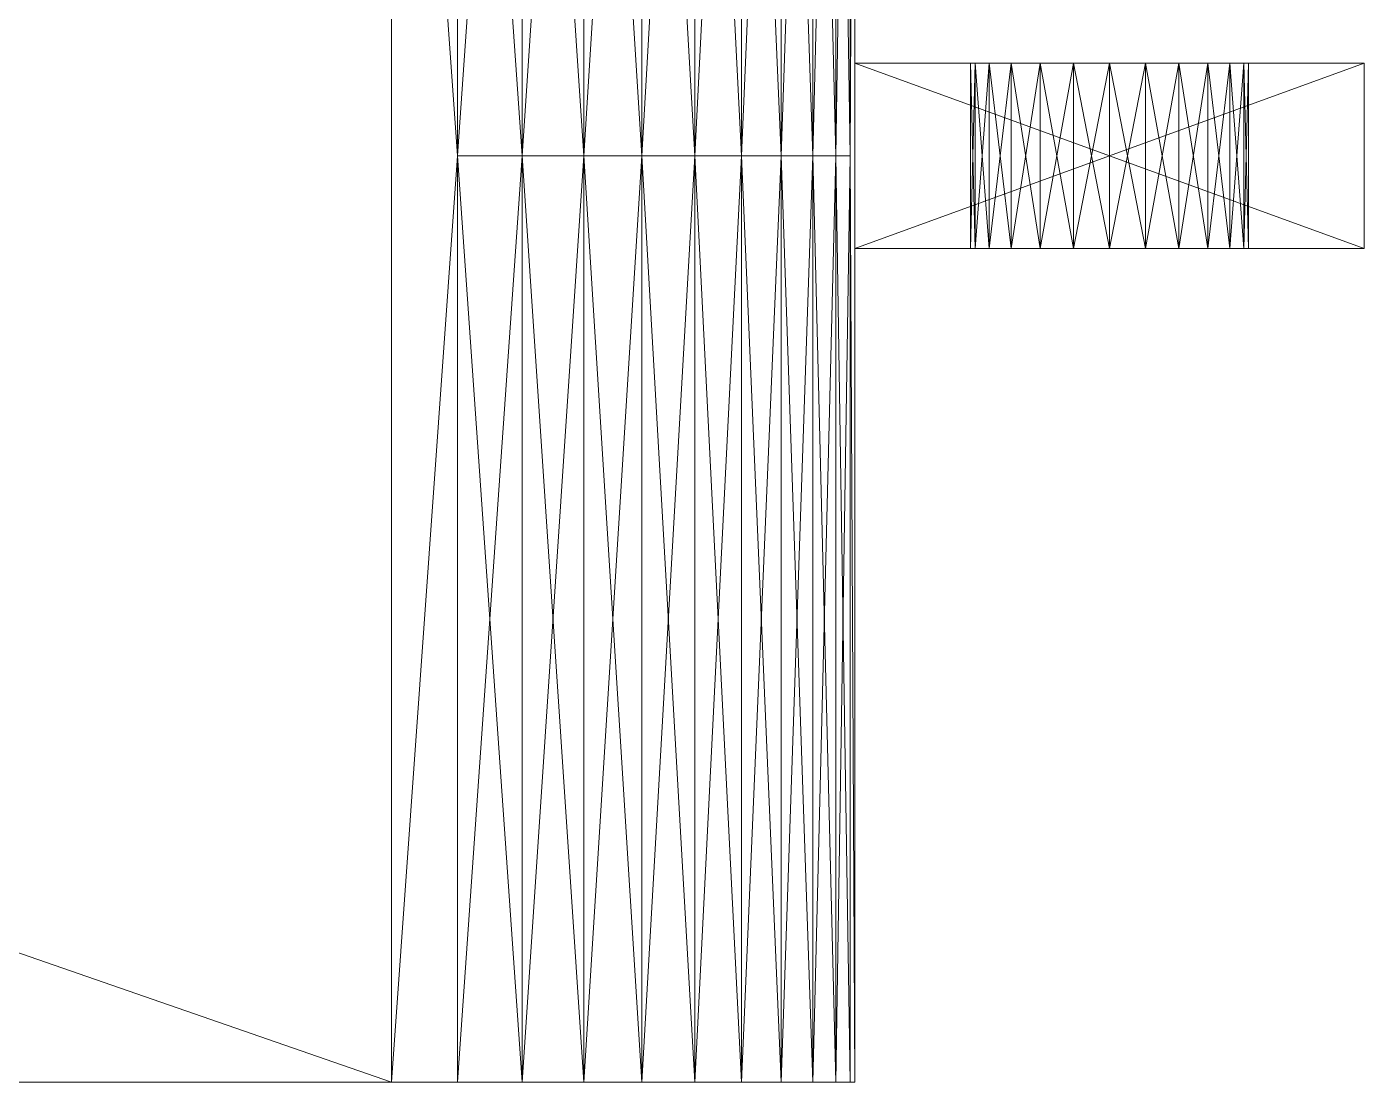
# Model space of a CAD drawing. Header units: millimetres. Extents: x 6495.02 to 6498.45, y 1663.36 to 1663.96.
# Drawn here: x 6498.03554 to 6498.05006, y 1663.7257 to 1663.73716 of the extents above; entities that cross this region are included whole.
import ezdxf

# ---------------------------------------------------------------- set-up
doc = ezdxf.new("R2010")
doc.units = ezdxf.units.MM

# ---------------------------------------------------------------- blocks, each defined once
blk = doc.blocks.new('SSSSS')
at = {"color": 7, "lineweight": 0}
for points in [[(-98.878, 21.475, -52.653), (-157.916, 48.427, -52.653), (-131.603, 68.125, -52.653), (-98.878, 21.475, -52.653)], [(-157.916, 48.427, -52.653), (-156.548, 52.093, -52.653), (-131.603, 68.125, -52.653), (-157.916, 48.427, -52.653)], [(-131.603, 68.125, -52.653), (-156.548, 52.093, -52.653), (-154.673, 55.527, -52.653), (-131.603, 68.125, -52.653)], [(-131.603, 68.125, -52.653), (-154.673, 55.527, -52.653), (-152.328, 58.66, -52.653), (-131.603, 68.125, -52.653)], [(-152.328, 58.66, -52.653), (-149.562, 61.426, -52.653), (-131.603, 68.125, -52.653), (-152.328, 58.66, -52.653)], [(-131.603, 68.125, -52.653), (-149.562, 61.426, -52.653), (-146.429, 63.771, -52.653), (-131.603, 68.125, -52.653)], [(-131.603, 68.125, -52.653), (-146.429, 63.771, -52.653), (-142.995, 65.646, -52.653), (-131.603, 68.125, -52.653)], [(-142.995, 65.646, -52.653), (-139.329, 67.014, -52.653), (-131.603, 68.125, -52.653), (-142.995, 65.646, -52.653)], [(-131.603, 68.125, -52.653), (-139.329, 67.014, -52.653), (-135.506, 67.846, -52.653), (-131.603, 68.125, -52.653)], [(-131.603, 68.125, -162.346), (-131.603, 68.125, -52.653), (-135.506, 67.846, -107.499), (-131.603, 68.125, -162.346)], [(-135.506, 67.846, -107.499), (-131.603, 68.125, -52.653), (-135.506, 67.846, -52.653), (-135.506, 67.846, -107.499)], [(-135.506, 67.846, -107.499), (-135.506, 67.846, -162.346), (-131.603, 68.125, -162.346), (-135.506, 67.846, -107.499)], [(-98.878, 21.475, -52.653), (-131.603, 68.125, -52.653), (-96.1, 22.317, -52.653), (-98.878, 21.475, -52.653)], [(-96.1, 22.317, -52.653), (-131.603, 68.125, -52.653), (-93.211, 22.602, -52.653), (-96.1, 22.317, -52.653)], [(-93.211, 22.602, -52.653), (-131.603, 68.125, -52.653), (-90.322, 22.317, -52.653), (-93.211, 22.602, -52.653)], [(-90.322, 22.317, -52.653), (-131.603, 68.125, -52.653), (3.051, 53.8, -52.653), (-90.322, 22.317, -52.653)], [(38.421, 68.125, -52.653), (8.869, 59.617, -52.653), (-131.603, 68.125, -52.653), (38.421, 68.125, -52.653)], [(-131.603, 68.125, -52.653), (8.869, 59.617, -52.653), (6.884, 58.795, -52.653), (-131.603, 68.125, -52.653)], [(-131.603, 68.125, -52.653), (6.884, 58.795, -52.653), (5.181, 57.488, -52.653), (-131.603, 68.125, -52.653)], [(5.181, 57.488, -52.653), (3.873, 55.784, -52.653), (-131.603, 68.125, -52.653), (5.181, 57.488, -52.653)], [(-131.603, 68.125, -52.653), (3.873, 55.784, -52.653), (3.051, 53.8, -52.653), (-131.603, 68.125, -52.653)], [(38.421, 68.125, -52.653), (-131.603, 68.125, -52.653), (38.421, 68.125, -111.613), (38.421, 68.125, -52.653)], [(38.421, 68.125, -111.613), (-131.603, 68.125, -52.653), (-131.603, 68.125, -162.346), (38.421, 68.125, -111.613)], [(-135.506, 67.846, -107.499), (-135.506, 67.846, -52.653), (-139.329, 67.014, -107.499), (-135.506, 67.846, -107.499)], [(-139.329, 67.014, -107.499), (-135.506, 67.846, -52.653), (-139.329, 67.014, -52.653), (-139.329, 67.014, -107.499)], [(-139.329, 67.014, -107.499), (-139.329, 67.014, -162.346), (-135.506, 67.846, -107.499), (-139.329, 67.014, -107.499)], [(-135.506, 67.846, -107.499), (-139.329, 67.014, -162.346), (-135.506, 67.846, -162.346), (-135.506, 67.846, -107.499)], [(-139.329, 67.014, -107.499), (-139.329, 67.014, -52.653), (-142.995, 65.646, -107.499), (-139.329, 67.014, -107.499)], [(-142.995, 65.646, -107.499), (-139.329, 67.014, -52.653), (-142.995, 65.646, -52.653), (-142.995, 65.646, -107.499)], [(-142.995, 65.646, -107.499), (-142.995, 65.646, -162.346), (-139.329, 67.014, -107.499), (-142.995, 65.646, -107.499)], [(-139.329, 67.014, -107.499), (-142.995, 65.646, -162.346), (-139.329, 67.014, -162.346), (-139.329, 67.014, -107.499)], [(-142.995, 65.646, -107.499), (-142.995, 65.646, -52.653), (-146.429, 63.771, -107.499), (-142.995, 65.646, -107.499)], [(-146.429, 63.771, -107.499), (-142.995, 65.646, -52.653), (-146.429, 63.771, -52.653), (-146.429, 63.771, -107.499)], [(-146.429, 63.771, -107.499), (-146.429, 63.771, -162.346), (-142.995, 65.646, -107.499), (-146.429, 63.771, -107.499)], [(-142.995, 65.646, -107.499), (-146.429, 63.771, -162.346), (-142.995, 65.646, -162.346), (-142.995, 65.646, -107.499)], [(-146.429, 63.771, -107.499), (-146.429, 63.771, -52.653), (-149.562, 61.426, -107.499), (-146.429, 63.771, -107.499)], [(-149.562, 61.426, -107.499), (-146.429, 63.771, -52.653), (-149.562, 61.426, -52.653), (-149.562, 61.426, -107.499)], [(-149.562, 61.426, -107.499), (-149.562, 61.426, -162.346), (-146.429, 63.771, -107.499), (-149.562, 61.426, -107.499)], [(-146.429, 63.771, -107.499), (-149.562, 61.426, -162.346), (-146.429, 63.771, -162.346), (-146.429, 63.771, -107.499)], [(-149.562, 61.426, -107.499), (-149.562, 61.426, -52.653), (-152.328, 58.66, -107.499), (-149.562, 61.426, -107.499)], [(-152.328, 58.66, -107.499), (-149.562, 61.426, -52.653), (-152.328, 58.66, -52.653), (-152.328, 58.66, -107.499)], [(-152.328, 58.66, -107.499), (-152.328, 58.66, -162.346), (-149.562, 61.426, -107.499), (-152.328, 58.66, -107.499)], [(-149.562, 61.426, -107.499), (-152.328, 58.66, -162.346), (-149.562, 61.426, -162.346), (-149.562, 61.426, -107.499)], [(-152.328, 58.66, -107.499), (-152.328, 58.66, -52.653), (-154.673, 55.527, -107.499), (-152.328, 58.66, -107.499)], [(-154.673, 55.527, -107.499), (-152.328, 58.66, -52.653), (-154.673, 55.527, -52.653), (-154.673, 55.527, -107.499)], [(-154.673, 55.527, -107.499), (-154.673, 55.527, -162.346), (-152.328, 58.66, -107.499), (-154.673, 55.527, -107.499)], [(-152.328, 58.66, -107.499), (-154.673, 55.527, -162.346), (-152.328, 58.66, -162.346), (-152.328, 58.66, -107.499)], [(-154.673, 55.527, -107.499), (-154.673, 55.527, -52.653), (-156.548, 52.093, -107.499), (-154.673, 55.527, -107.499)], [(-156.548, 52.093, -107.499), (-154.673, 55.527, -52.653), (-156.548, 52.093, -52.653), (-156.548, 52.093, -107.499)], [(-156.548, 52.093, -107.499), (-156.548, 52.093, -162.346), (-154.673, 55.527, -107.499), (-156.548, 52.093, -107.499)], [(-154.673, 55.527, -107.499), (-156.548, 52.093, -162.346), (-154.673, 55.527, -162.346), (-154.673, 55.527, -107.499)], [(-156.548, 52.093, -107.499), (-156.548, 52.093, -52.653), (-157.916, 48.427, -107.499), (-156.548, 52.093, -107.499)], [(-157.916, 48.427, -107.499), (-156.548, 52.093, -52.653), (-157.916, 48.427, -52.653), (-157.916, 48.427, -107.499)], [(-157.916, 48.427, -107.499), (-157.916, 48.427, -162.346), (-156.548, 52.093, -107.499), (-157.916, 48.427, -107.499)], [(-156.548, 52.093, -107.499), (-157.916, 48.427, -162.346), (-156.548, 52.093, -162.346), (-156.548, 52.093, -107.499)], [(-158.747, 44.604, -52.653), (-157.916, 48.427, -52.653), (-98.878, 21.475, -52.653), (-158.747, 44.604, -52.653)], [(-157.916, 48.427, -107.499), (-157.916, 48.427, -52.653), (-158.747, 44.604, -107.499), (-157.916, 48.427, -107.499)], [(-158.747, 44.604, -107.499), (-157.916, 48.427, -52.653), (-158.747, 44.604, -52.653), (-158.747, 44.604, -107.499)], [(-158.747, 44.604, -107.499), (-158.747, 44.604, -162.346), (-157.916, 48.427, -107.499), (-158.747, 44.604, -107.499)], [(-157.916, 48.427, -107.499), (-158.747, 44.604, -162.346), (-157.916, 48.427, -162.346), (-157.916, 48.427, -107.499)], [(-158.747, 44.604, -52.653), (-98.878, 21.475, -52.653), (-159.027, 40.701, -52.653), (-158.747, 44.604, -52.653)], [(-158.747, 44.604, -107.499), (-158.747, 44.604, -52.653), (-159.027, 40.701, -52.653), (-158.747, 44.604, -107.499)], [(-159.027, 40.701, -52.653), (-159.027, 40.701, -162.346), (-158.747, 44.604, -107.499), (-159.027, 40.701, -52.653)], [(-158.747, 44.604, -107.499), (-159.027, 40.701, -162.346), (-158.747, 44.604, -162.346), (-158.747, 44.604, -107.499)], [(-159.027, -25.115, -52.653), (-159.027, 21.505, -102.015), (-159.027, 40.701, -52.653), (-159.027, -25.115, -52.653)], [(-159.027, 40.701, -52.653), (-159.027, 21.505, -102.015), (-159.027, 21.505, -112.984), (-159.027, 40.701, -52.653)], [(-159.027, 40.701, -52.653), (-159.027, 21.505, -112.984), (-159.027, 40.701, -162.346), (-159.027, 40.701, -52.653)], [(-159.027, 40.701, -162.346), (-159.027, 21.505, -112.984), (-159.027, -25.115, -162.346), (-159.027, 40.701, -162.346)], [(-159.027, 40.701, -52.653), (-108.019, 7.793, -52.653), (-159.027, -25.115, -52.653), (-159.027, 40.701, -52.653)], [(-159.027, 40.701, -52.653), (-98.878, 21.475, -52.653), (-101.438, 20.106, -52.653), (-159.027, 40.701, -52.653)], [(-159.027, 40.701, -52.653), (-101.438, 20.106, -52.653), (-103.682, 18.265, -52.653), (-159.027, 40.701, -52.653)], [(-103.682, 18.265, -52.653), (-105.524, 16.021, -52.653), (-159.027, 40.701, -52.653), (-103.682, 18.265, -52.653)], [(-159.027, 40.701, -52.653), (-105.524, 16.021, -52.653), (-106.892, 13.46, -52.653), (-159.027, 40.701, -52.653)], [(-159.027, 40.701, -52.653), (-106.892, 13.46, -52.653), (-107.735, 10.682, -52.653), (-159.027, 40.701, -52.653)], [(-107.735, 10.682, -52.653), (-108.019, 7.793, -52.653), (-159.027, 40.701, -52.653), (-107.735, 10.682, -52.653)], [(-189.192, 21.505, -112.984), (-174.109, 16.02, -112.984), (-159.027, 21.505, -112.984), (-189.192, 21.505, -112.984)], [(-189.192, -5.918, -112.984), (-182.336, 7.793, -112.984), (-189.192, 21.505, -112.984), (-189.192, -5.918, -112.984)], [(-189.192, 21.505, -112.984), (-182.336, 7.793, -112.984), (-182.056, 9.923, -112.984), (-189.192, 21.505, -112.984)], [(-189.192, 21.505, -112.984), (-182.056, 9.923, -112.984), (-181.234, 11.907, -112.984), (-189.192, 21.505, -112.984)], [(-181.234, 11.907, -112.984), (-179.927, 13.611, -112.984), (-189.192, 21.505, -112.984), (-181.234, 11.907, -112.984)], [(-189.192, 21.505, -112.984), (-179.927, 13.611, -112.984), (-178.223, 14.918, -112.984), (-189.192, 21.505, -112.984)], [(-189.192, 21.505, -112.984), (-178.223, 14.918, -112.984), (-176.239, 15.74, -112.984), (-189.192, 21.505, -112.984)], [(-176.239, 15.74, -112.984), (-174.109, 16.02, -112.984), (-189.192, 21.505, -112.984), (-176.239, 15.74, -112.984)], [(-159.027, 21.505, -112.984), (-159.027, 21.505, -102.015), (-189.192, 21.505, -112.984), (-159.027, 21.505, -112.984)], [(-189.192, 21.505, -112.984), (-159.027, 21.505, -102.015), (-189.192, 21.505, -102.015), (-189.192, 21.505, -112.984)], [(-189.192, 21.505, -102.015), (-182.336, 7.793, -102.015), (-189.192, -5.918, -102.015), (-189.192, 21.505, -102.015)], [(-159.027, 21.505, -102.015), (-174.109, 16.02, -102.015), (-189.192, 21.505, -102.015), (-159.027, 21.505, -102.015)], [(-189.192, 21.505, -102.015), (-174.109, 16.02, -102.015), (-176.239, 15.74, -102.015), (-189.192, 21.505, -102.015)], [(-189.192, 21.505, -102.015), (-176.239, 15.74, -102.015), (-178.223, 14.918, -102.015), (-189.192, 21.505, -102.015)], [(-178.223, 14.918, -102.015), (-179.927, 13.611, -102.015), (-189.192, 21.505, -102.015), (-178.223, 14.918, -102.015)], [(-189.192, 21.505, -102.015), (-179.927, 13.611, -102.015), (-181.234, 11.907, -102.015), (-189.192, 21.505, -102.015)], [(-189.192, 21.505, -102.015), (-181.234, 11.907, -102.015), (-182.056, 9.923, -102.015), (-189.192, 21.505, -102.015)], [(-182.056, 9.923, -102.015), (-182.336, 7.793, -102.015), (-189.192, 21.505, -102.015), (-182.056, 9.923, -102.015)], [(-189.192, 21.505, -112.984), (-189.192, 21.505, -102.015), (-189.192, -5.918, -112.984), (-189.192, 21.505, -112.984)], [(-189.192, -5.918, -112.984), (-189.192, 21.505, -102.015), (-189.192, -5.918, -102.015), (-189.192, -5.918, -112.984)], [(-159.027, 21.505, -112.984), (-174.109, 16.02, -112.984), (-171.98, 15.74, -112.984), (-159.027, 21.505, -112.984)], [(-171.98, 15.74, -102.015), (-174.109, 16.02, -102.015), (-159.027, 21.505, -102.015), (-171.98, 15.74, -102.015)], [(-159.027, 21.505, -112.984), (-171.98, 15.74, -112.984), (-169.996, 14.918, -112.984), (-159.027, 21.505, -112.984)], [(-159.027, 21.505, -102.015), (-169.996, 14.918, -102.015), (-171.98, 15.74, -102.015), (-159.027, 21.505, -102.015)], [(-169.996, 14.918, -112.984), (-168.292, 13.611, -112.984), (-159.027, 21.505, -112.984), (-169.996, 14.918, -112.984)], [(-159.027, 21.505, -102.015), (-168.292, 13.611, -102.015), (-169.996, 14.918, -102.015), (-159.027, 21.505, -102.015)], [(-159.027, 21.505, -112.984), (-168.292, 13.611, -112.984), (-166.985, 11.907, -112.984), (-159.027, 21.505, -112.984)], [(-166.985, 11.907, -102.015), (-168.292, 13.611, -102.015), (-159.027, 21.505, -102.015), (-166.985, 11.907, -102.015)], [(-159.027, 21.505, -112.984), (-166.985, 11.907, -112.984), (-166.163, 9.923, -112.984), (-159.027, 21.505, -112.984)], [(-159.027, 21.505, -102.015), (-166.163, 9.923, -102.015), (-166.985, 11.907, -102.015), (-159.027, 21.505, -102.015)], [(-166.163, 9.923, -112.984), (-165.882, 7.793, -112.984), (-159.027, 21.505, -112.984), (-166.163, 9.923, -112.984)], [(-159.027, 21.505, -102.015), (-165.882, 7.793, -102.015), (-166.163, 9.923, -102.015), (-159.027, 21.505, -102.015)], [(-159.027, 21.505, -112.984), (-165.882, 7.793, -112.984), (-159.027, -5.918, -112.984), (-159.027, 21.505, -112.984)], [(-159.027, -5.918, -102.015), (-165.882, 7.793, -102.015), (-159.027, 21.505, -102.015), (-159.027, -5.918, -102.015)], [(-159.027, -25.115, -162.346), (-159.027, 21.505, -112.984), (-159.027, -5.918, -112.984), (-159.027, -25.115, -162.346)], [(-159.027, 21.505, -102.015), (-159.027, -25.115, -52.653), (-159.027, -5.918, -102.015), (-159.027, 21.505, -102.015)], [(-174.109, 16.02, -102.015), (-174.109, 16.02, -112.984), (-176.239, 15.74, -102.015), (-174.109, 16.02, -102.015)], [(-176.239, 15.74, -102.015), (-174.109, 16.02, -112.984), (-176.239, 15.74, -112.984), (-176.239, 15.74, -102.015)], [(-171.98, 15.74, -102.015), (-171.98, 15.74, -112.984), (-174.109, 16.02, -102.015), (-171.98, 15.74, -102.015)], [(-174.109, 16.02, -102.015), (-171.98, 15.74, -112.984), (-174.109, 16.02, -112.984), (-174.109, 16.02, -102.015)], [(-176.239, 15.74, -102.015), (-176.239, 15.74, -112.984), (-178.223, 14.918, -102.015), (-176.239, 15.74, -102.015)], [(-178.223, 14.918, -102.015), (-176.239, 15.74, -112.984), (-178.223, 14.918, -112.984), (-178.223, 14.918, -102.015)], [(-169.996, 14.918, -102.015), (-169.996, 14.918, -112.984), (-171.98, 15.74, -102.015), (-169.996, 14.918, -102.015)], [(-171.98, 15.74, -102.015), (-169.996, 14.918, -112.984), (-171.98, 15.74, -112.984), (-171.98, 15.74, -102.015)], [(-178.223, 14.918, -102.015), (-178.223, 14.918, -112.984), (-179.927, 13.611, -102.015), (-178.223, 14.918, -102.015)], [(-179.927, 13.611, -102.015), (-178.223, 14.918, -112.984), (-179.927, 13.611, -112.984), (-179.927, 13.611, -102.015)], [(-168.292, 13.611, -102.015), (-168.292, 13.611, -112.984), (-169.996, 14.918, -102.015), (-168.292, 13.611, -102.015)], [(-169.996, 14.918, -102.015), (-168.292, 13.611, -112.984), (-169.996, 14.918, -112.984), (-169.996, 14.918, -102.015)], [(-179.927, 13.611, -102.015), (-179.927, 13.611, -112.984), (-181.234, 11.907, -102.015), (-179.927, 13.611, -102.015)], [(-181.234, 11.907, -102.015), (-179.927, 13.611, -112.984), (-181.234, 11.907, -112.984), (-181.234, 11.907, -102.015)], [(-166.985, 11.907, -102.015), (-166.985, 11.907, -112.984), (-168.292, 13.611, -102.015), (-166.985, 11.907, -102.015)], [(-168.292, 13.611, -102.015), (-166.985, 11.907, -112.984), (-168.292, 13.611, -112.984), (-168.292, 13.611, -102.015)], [(-181.234, 11.907, -102.015), (-181.234, 11.907, -112.984), (-182.056, 9.923, -102.015), (-181.234, 11.907, -102.015)], [(-182.056, 9.923, -102.015), (-181.234, 11.907, -112.984), (-182.056, 9.923, -112.984), (-182.056, 9.923, -102.015)], [(-166.163, 9.923, -102.015), (-166.163, 9.923, -112.984), (-166.985, 11.907, -102.015), (-166.163, 9.923, -102.015)], [(-166.985, 11.907, -102.015), (-166.163, 9.923, -112.984), (-166.985, 11.907, -112.984), (-166.985, 11.907, -102.015)], [(-182.056, 9.923, -102.015), (-182.056, 9.923, -112.984), (-182.336, 7.793, -102.015), (-182.056, 9.923, -102.015)], [(-182.336, 7.793, -102.015), (-182.056, 9.923, -112.984), (-182.336, 7.793, -112.984), (-182.336, 7.793, -102.015)], [(-165.882, 7.793, -102.015), (-165.882, 7.793, -112.984), (-166.163, 9.923, -102.015), (-165.882, 7.793, -102.015)], [(-166.163, 9.923, -102.015), (-165.882, 7.793, -112.984), (-166.163, 9.923, -112.984), (-166.163, 9.923, -102.015)], [(-182.056, 5.664, -112.984), (-182.336, 7.793, -112.984), (-189.192, -5.918, -112.984), (-182.056, 5.664, -112.984)], [(-189.192, -5.918, -102.015), (-182.336, 7.793, -102.015), (-182.056, 5.664, -102.015), (-189.192, -5.918, -102.015)], [(-182.336, 7.793, -102.015), (-182.336, 7.793, -112.984), (-182.056, 5.664, -102.015), (-182.336, 7.793, -102.015)], [(-182.056, 5.664, -102.015), (-182.336, 7.793, -112.984), (-182.056, 5.664, -112.984), (-182.056, 5.664, -102.015)], [(-166.163, 5.664, -102.015), (-166.163, 5.664, -112.984), (-165.882, 7.793, -102.015), (-166.163, 5.664, -102.015)], [(-165.882, 7.793, -102.015), (-166.163, 5.664, -112.984), (-165.882, 7.793, -112.984), (-165.882, 7.793, -102.015)], [(-159.027, -5.918, -112.984), (-165.882, 7.793, -112.984), (-166.163, 5.664, -112.984), (-159.027, -5.918, -112.984)], [(-166.163, 5.664, -102.015), (-165.882, 7.793, -102.015), (-159.027, -5.918, -102.015), (-166.163, 5.664, -102.015)], [(-159.027, -25.115, -52.653), (-108.019, 7.793, -52.653), (-107.735, 4.904, -52.653), (-159.027, -25.115, -52.653)], [(-189.192, -5.918, -112.984), (-181.234, 3.68, -112.984), (-182.056, 5.664, -112.984), (-189.192, -5.918, -112.984)], [(-189.192, -5.918, -102.015), (-182.056, 5.664, -102.015), (-181.234, 3.68, -102.015), (-189.192, -5.918, -102.015)], [(-182.056, 5.664, -102.015), (-182.056, 5.664, -112.984), (-181.234, 3.68, -102.015), (-182.056, 5.664, -102.015)], [(-181.234, 3.68, -102.015), (-182.056, 5.664, -112.984), (-181.234, 3.68, -112.984), (-181.234, 3.68, -102.015)], [(-166.985, 3.68, -102.015), (-166.985, 3.68, -112.984), (-166.163, 5.664, -102.015), (-166.985, 3.68, -102.015)], [(-166.163, 5.664, -102.015), (-166.985, 3.68, -112.984), (-166.163, 5.664, -112.984), (-166.163, 5.664, -102.015)], [(-159.027, -5.918, -112.984), (-166.163, 5.664, -112.984), (-166.985, 3.68, -112.984), (-159.027, -5.918, -112.984)], [(-159.027, -5.918, -102.015), (-166.985, 3.68, -102.015), (-166.163, 5.664, -102.015), (-159.027, -5.918, -102.015)], [(-159.027, -25.115, -52.653), (-107.735, 4.904, -52.653), (-106.892, 2.126, -52.653), (-159.027, -25.115, -52.653)], [(-189.192, -5.918, -112.984), (-179.927, 1.976, -112.984), (-181.234, 3.68, -112.984), (-189.192, -5.918, -112.984)], [(-181.234, 3.68, -102.015), (-179.927, 1.976, -102.015), (-189.192, -5.918, -102.015), (-181.234, 3.68, -102.015)], [(-181.234, 3.68, -102.015), (-181.234, 3.68, -112.984), (-179.927, 1.976, -102.015), (-181.234, 3.68, -102.015)], [(-179.927, 1.976, -102.015), (-181.234, 3.68, -112.984), (-179.927, 1.976, -112.984), (-179.927, 1.976, -102.015)], [(-168.292, 1.976, -102.015), (-168.292, 1.976, -112.984), (-166.985, 3.68, -102.015), (-168.292, 1.976, -102.015)], [(-166.985, 3.68, -102.015), (-168.292, 1.976, -112.984), (-166.985, 3.68, -112.984), (-166.985, 3.68, -102.015)], [(-166.985, 3.68, -112.984), (-168.292, 1.976, -112.984), (-159.027, -5.918, -112.984), (-166.985, 3.68, -112.984)], [(-159.027, -5.918, -102.015), (-168.292, 1.976, -102.015), (-166.985, 3.68, -102.015), (-159.027, -5.918, -102.015)], [(-178.223, 0.669, -112.984), (-179.927, 1.976, -112.984), (-189.192, -5.918, -112.984), (-178.223, 0.669, -112.984)], [(-189.192, -5.918, -102.015), (-179.927, 1.976, -102.015), (-178.223, 0.669, -102.015), (-189.192, -5.918, -102.015)], [(-179.927, 1.976, -102.015), (-179.927, 1.976, -112.984), (-178.223, 0.669, -102.015), (-179.927, 1.976, -102.015)], [(-178.223, 0.669, -102.015), (-179.927, 1.976, -112.984), (-178.223, 0.669, -112.984), (-178.223, 0.669, -102.015)], [(-169.996, 0.669, -102.015), (-169.996, 0.669, -112.984), (-168.292, 1.976, -102.015), (-169.996, 0.669, -102.015)], [(-168.292, 1.976, -102.015), (-169.996, 0.669, -112.984), (-168.292, 1.976, -112.984), (-168.292, 1.976, -102.015)], [(-159.027, -5.918, -112.984), (-168.292, 1.976, -112.984), (-169.996, 0.669, -112.984), (-159.027, -5.918, -112.984)], [(-169.996, 0.669, -102.015), (-168.292, 1.976, -102.015), (-159.027, -5.918, -102.015), (-169.996, 0.669, -102.015)], [(-106.892, 2.126, -52.653), (-105.524, -0.434, -52.653), (-159.027, -25.115, -52.653), (-106.892, 2.126, -52.653)], [(-189.192, -5.918, -112.984), (-176.239, -0.153, -112.984), (-178.223, 0.669, -112.984), (-189.192, -5.918, -112.984)], [(-189.192, -5.918, -102.015), (-178.223, 0.669, -102.015), (-176.239, -0.153, -102.015), (-189.192, -5.918, -102.015)], [(-178.223, 0.669, -102.015), (-178.223, 0.669, -112.984), (-176.239, -0.153, -102.015), (-178.223, 0.669, -102.015)], [(-176.239, -0.153, -102.015), (-178.223, 0.669, -112.984), (-176.239, -0.153, -112.984), (-176.239, -0.153, -102.015)], [(-171.98, -0.153, -102.015), (-171.98, -0.153, -112.984), (-169.996, 0.669, -102.015), (-171.98, -0.153, -102.015)], [(-169.996, 0.669, -102.015), (-171.98, -0.153, -112.984), (-169.996, 0.669, -112.984), (-169.996, 0.669, -102.015)], [(-159.027, -5.918, -112.984), (-169.996, 0.669, -112.984), (-171.98, -0.153, -112.984), (-159.027, -5.918, -112.984)], [(-159.027, -5.918, -102.015), (-171.98, -0.153, -102.015), (-169.996, 0.669, -102.015), (-159.027, -5.918, -102.015)], [(-189.192, -5.918, -112.984), (-174.109, -0.434, -112.984), (-176.239, -0.153, -112.984), (-189.192, -5.918, -112.984)], [(-176.239, -0.153, -102.015), (-174.109, -0.434, -102.015), (-189.192, -5.918, -102.015), (-176.239, -0.153, -102.015)], [(-159.027, -5.918, -112.984), (-174.109, -0.434, -112.984), (-189.192, -5.918, -112.984), (-159.027, -5.918, -112.984)], [(-189.192, -5.918, -102.015), (-174.109, -0.434, -102.015), (-159.027, -5.918, -102.015), (-189.192, -5.918, -102.015)], [(-176.239, -0.153, -102.015), (-176.239, -0.153, -112.984), (-174.109, -0.434, -102.015), (-176.239, -0.153, -102.015)], [(-174.109, -0.434, -102.015), (-176.239, -0.153, -112.984), (-174.109, -0.434, -112.984), (-174.109, -0.434, -102.015)], [(-174.109, -0.434, -102.015), (-174.109, -0.434, -112.984), (-171.98, -0.153, -102.015), (-174.109, -0.434, -102.015)], [(-171.98, -0.153, -102.015), (-174.109, -0.434, -112.984), (-171.98, -0.153, -112.984), (-171.98, -0.153, -102.015)], [(-171.98, -0.153, -112.984), (-174.109, -0.434, -112.984), (-159.027, -5.918, -112.984), (-171.98, -0.153, -112.984)], [(-159.027, -5.918, -102.015), (-174.109, -0.434, -102.015), (-171.98, -0.153, -102.015), (-159.027, -5.918, -102.015)], [(-159.027, -25.115, -52.653), (-105.524, -0.434, -52.653), (-103.682, -2.678, -52.653), (-159.027, -25.115, -52.653)], [(-159.027, -25.115, -52.653), (-103.682, -2.678, -52.653), (-101.438, -4.52, -52.653), (-159.027, -25.115, -52.653)], [(-101.438, -4.52, -52.653), (-98.878, -5.888, -52.653), (-159.027, -25.115, -52.653), (-101.438, -4.52, -52.653)], [(-159.027, -5.918, -102.015), (-159.027, -5.918, -112.984), (-189.192, -5.918, -102.015), (-159.027, -5.918, -102.015)], [(-189.192, -5.918, -102.015), (-159.027, -5.918, -112.984), (-189.192, -5.918, -112.984), (-189.192, -5.918, -102.015)], [(-98.878, -5.888, -52.653), (-158.747, -29.017, -52.653), (-159.027, -25.115, -52.653), (-98.878, -5.888, -52.653)], [(-159.027, -25.115, -162.346), (-159.027, -5.918, -112.984), (-159.027, -5.918, -102.015), (-159.027, -25.115, -162.346)], [(-159.027, -5.918, -102.015), (-159.027, -25.115, -52.653), (-159.027, -25.115, -162.346), (-159.027, -5.918, -102.015)], [(-98.878, -5.888, -52.653), (-157.916, -32.841, -52.653), (-158.747, -29.017, -52.653), (-98.878, -5.888, -52.653)], [(-131.603, -52.538, -52.653), (-157.916, -32.841, -52.653), (-98.878, -5.888, -52.653), (-131.603, -52.538, -52.653)], [(-98.878, -5.888, -52.653), (-96.1, -6.731, -52.653), (-131.603, -52.538, -52.653), (-98.878, -5.888, -52.653)], [(-131.603, -52.538, -52.653), (-96.1, -6.731, -52.653), (-93.211, -7.015, -52.653), (-131.603, -52.538, -52.653)], [(-131.603, -52.538, -52.653), (-93.211, -7.015, -52.653), (-90.322, -6.731, -52.653), (-131.603, -52.538, -52.653)], [(-131.603, -52.538, -52.653), (-90.322, -6.731, -52.653), (3.051, -38.213, -52.653), (-131.603, -52.538, -52.653)], [(-159.027, -25.115, -162.346), (-159.027, -25.115, -52.653), (-158.747, -29.017, -107.499), (-159.027, -25.115, -162.346)], [(-158.747, -29.017, -107.499), (-159.027, -25.115, -52.653), (-158.747, -29.017, -52.653), (-158.747, -29.017, -107.499)], [(-158.747, -29.017, -107.499), (-158.747, -29.017, -162.346), (-159.027, -25.115, -162.346), (-158.747, -29.017, -107.499)], [(-158.747, -29.017, -107.499), (-158.747, -29.017, -52.653), (-157.916, -32.841, -107.499), (-158.747, -29.017, -107.499)], [(-157.916, -32.841, -107.499), (-158.747, -29.017, -52.653), (-157.916, -32.841, -52.653), (-157.916, -32.841, -107.499)], [(-157.916, -32.841, -107.499), (-157.916, -32.841, -162.346), (-158.747, -29.017, -107.499), (-157.916, -32.841, -107.499)], [(-158.747, -29.017, -107.499), (-157.916, -32.841, -162.346), (-158.747, -29.017, -162.346), (-158.747, -29.017, -107.499)], [(-131.603, -52.538, -52.653), (-156.548, -36.507, -52.653), (-157.916, -32.841, -52.653), (-131.603, -52.538, -52.653)], [(-157.916, -32.841, -107.499), (-157.916, -32.841, -52.653), (-156.548, -36.507, -107.499), (-157.916, -32.841, -107.499)], [(-156.548, -36.507, -107.499), (-157.916, -32.841, -52.653), (-156.548, -36.507, -52.653), (-156.548, -36.507, -107.499)], [(-156.548, -36.507, -107.499), (-156.548, -36.507, -162.346), (-157.916, -32.841, -107.499), (-156.548, -36.507, -107.499)], [(-157.916, -32.841, -107.499), (-156.548, -36.507, -162.346), (-157.916, -32.841, -162.346), (-157.916, -32.841, -107.499)], [(-154.673, -39.941, -52.653), (-156.548, -36.507, -52.653), (-131.603, -52.538, -52.653), (-154.673, -39.941, -52.653)], [(-156.548, -36.507, -107.499), (-156.548, -36.507, -52.653), (-154.673, -39.941, -107.499), (-156.548, -36.507, -107.499)], [(-154.673, -39.941, -107.499), (-156.548, -36.507, -52.653), (-154.673, -39.941, -52.653), (-154.673, -39.941, -107.499)], [(-154.673, -39.941, -107.499), (-154.673, -39.941, -162.346), (-156.548, -36.507, -107.499), (-154.673, -39.941, -107.499)], [(-156.548, -36.507, -107.499), (-154.673, -39.941, -162.346), (-156.548, -36.507, -162.346), (-156.548, -36.507, -107.499)], [(3.051, -38.213, -52.653), (3.873, -40.197, -52.653), (-131.603, -52.538, -52.653), (3.051, -38.213, -52.653)], [(-131.603, -52.538, -52.653), (-152.328, -43.073, -52.653), (-154.673, -39.941, -52.653), (-131.603, -52.538, -52.653)], [(-154.673, -39.941, -107.499), (-154.673, -39.941, -52.653), (-152.328, -43.073, -107.499), (-154.673, -39.941, -107.499)], [(-152.328, -43.073, -107.499), (-154.673, -39.941, -52.653), (-152.328, -43.073, -52.653), (-152.328, -43.073, -107.499)], [(-152.328, -43.073, -107.499), (-152.328, -43.073, -162.346), (-154.673, -39.941, -107.499), (-152.328, -43.073, -107.499)], [(-154.673, -39.941, -107.499), (-152.328, -43.073, -162.346), (-154.673, -39.941, -162.346), (-154.673, -39.941, -107.499)], [(-131.603, -52.538, -52.653), (3.873, -40.197, -52.653), (5.181, -41.901, -52.653), (-131.603, -52.538, -52.653)], [(-131.603, -52.538, -52.653), (5.181, -41.901, -52.653), (6.884, -43.209, -52.653), (-131.603, -52.538, -52.653)], [(-131.603, -52.538, -52.653), (-149.562, -45.84, -52.653), (-152.328, -43.073, -52.653), (-131.603, -52.538, -52.653)], [(-152.328, -43.073, -107.499), (-152.328, -43.073, -52.653), (-149.562, -45.84, -107.499), (-152.328, -43.073, -107.499)], [(-149.562, -45.84, -107.499), (-152.328, -43.073, -52.653), (-149.562, -45.84, -52.653), (-149.562, -45.84, -107.499)], [(-149.562, -45.84, -107.499), (-149.562, -45.84, -162.346), (-152.328, -43.073, -107.499), (-149.562, -45.84, -107.499)], [(-152.328, -43.073, -107.499), (-149.562, -45.84, -162.346), (-152.328, -43.073, -162.346), (-152.328, -43.073, -107.499)], [(6.884, -43.209, -52.653), (8.869, -44.031, -52.653), (-131.603, -52.538, -52.653), (6.884, -43.209, -52.653)], [(-131.603, -52.538, -52.653), (8.869, -44.031, -52.653), (38.421, -52.538, -52.653), (-131.603, -52.538, -52.653)], [(-146.429, -48.185, -52.653), (-149.562, -45.84, -52.653), (-131.603, -52.538, -52.653), (-146.429, -48.185, -52.653)], [(-149.562, -45.84, -107.499), (-149.562, -45.84, -52.653), (-146.429, -48.185, -107.499), (-149.562, -45.84, -107.499)], [(-146.429, -48.185, -107.499), (-149.562, -45.84, -52.653), (-146.429, -48.185, -52.653), (-146.429, -48.185, -107.499)], [(-146.429, -48.185, -107.499), (-146.429, -48.185, -162.346), (-149.562, -45.84, -107.499), (-146.429, -48.185, -107.499)], [(-149.562, -45.84, -107.499), (-146.429, -48.185, -162.346), (-149.562, -45.84, -162.346), (-149.562, -45.84, -107.499)], [(-131.603, -52.538, -52.653), (-142.995, -50.06, -52.653), (-146.429, -48.185, -52.653), (-131.603, -52.538, -52.653)], [(-146.429, -48.185, -107.499), (-146.429, -48.185, -52.653), (-142.995, -50.06, -107.499), (-146.429, -48.185, -107.499)], [(-142.995, -50.06, -107.499), (-146.429, -48.185, -52.653), (-142.995, -50.06, -52.653), (-142.995, -50.06, -107.499)], [(-142.995, -50.06, -107.499), (-142.995, -50.06, -162.346), (-146.429, -48.185, -107.499), (-142.995, -50.06, -107.499)], [(-146.429, -48.185, -107.499), (-142.995, -50.06, -162.346), (-146.429, -48.185, -162.346), (-146.429, -48.185, -107.499)], [(-131.603, -52.538, -52.653), (-139.329, -51.427, -52.653), (-142.995, -50.06, -52.653), (-131.603, -52.538, -52.653)], [(-142.995, -50.06, -107.499), (-142.995, -50.06, -52.653), (-139.329, -51.427, -107.499), (-142.995, -50.06, -107.499)], [(-139.329, -51.427, -107.499), (-142.995, -50.06, -52.653), (-139.329, -51.427, -52.653), (-139.329, -51.427, -107.499)], [(-139.329, -51.427, -107.499), (-139.329, -51.427, -162.346), (-142.995, -50.06, -107.499), (-139.329, -51.427, -107.499)], [(-142.995, -50.06, -107.499), (-139.329, -51.427, -162.346), (-142.995, -50.06, -162.346), (-142.995, -50.06, -107.499)], [(-135.506, -52.259, -52.653), (-139.329, -51.427, -52.653), (-131.603, -52.538, -52.653), (-135.506, -52.259, -52.653)], [(-139.329, -51.427, -107.499), (-139.329, -51.427, -52.653), (-135.506, -52.259, -107.499), (-139.329, -51.427, -107.499)], [(-135.506, -52.259, -107.499), (-139.329, -51.427, -52.653), (-135.506, -52.259, -52.653), (-135.506, -52.259, -107.499)], [(-135.506, -52.259, -107.499), (-135.506, -52.259, -162.346), (-139.329, -51.427, -107.499), (-135.506, -52.259, -107.499)], [(-139.329, -51.427, -107.499), (-135.506, -52.259, -162.346), (-139.329, -51.427, -162.346), (-139.329, -51.427, -107.499)], [(-135.506, -52.259, -107.499), (-135.506, -52.259, -52.653), (-131.603, -52.538, -52.653), (-135.506, -52.259, -107.499)], [(-131.603, -52.538, -52.653), (-131.603, -52.538, -162.346), (-135.506, -52.259, -107.499), (-131.603, -52.538, -52.653)], [(-135.506, -52.259, -107.499), (-131.603, -52.538, -162.346), (-135.506, -52.259, -162.346), (-135.506, -52.259, -107.499)], [(38.421, -52.538, -52.653), (38.421, -52.538, -111.613), (-131.603, -52.538, -52.653), (38.421, -52.538, -52.653)], [(-131.603, -52.538, -52.653), (38.421, -52.538, -111.613), (-131.603, -52.538, -162.346), (-131.603, -52.538, -52.653)]]:
    blk.add_polyline3d(points, dxfattribs=at)

msp = doc.modelspace()

# ---------------------------------------------------------------- block references
at = {"color": 18, "extrusion": (-2.22045e-16, -1, 2.22045e-16), "xscale": -0.0001834019668714366, "yscale": 0.0001834019668714366, "zscale": 0.0001834019668714366}
msp.add_blockref('SSSSS', (6498.015361, -0.029237, -1663.716041), dxfattribs=at)

doc.saveas('drawing.dxf')
